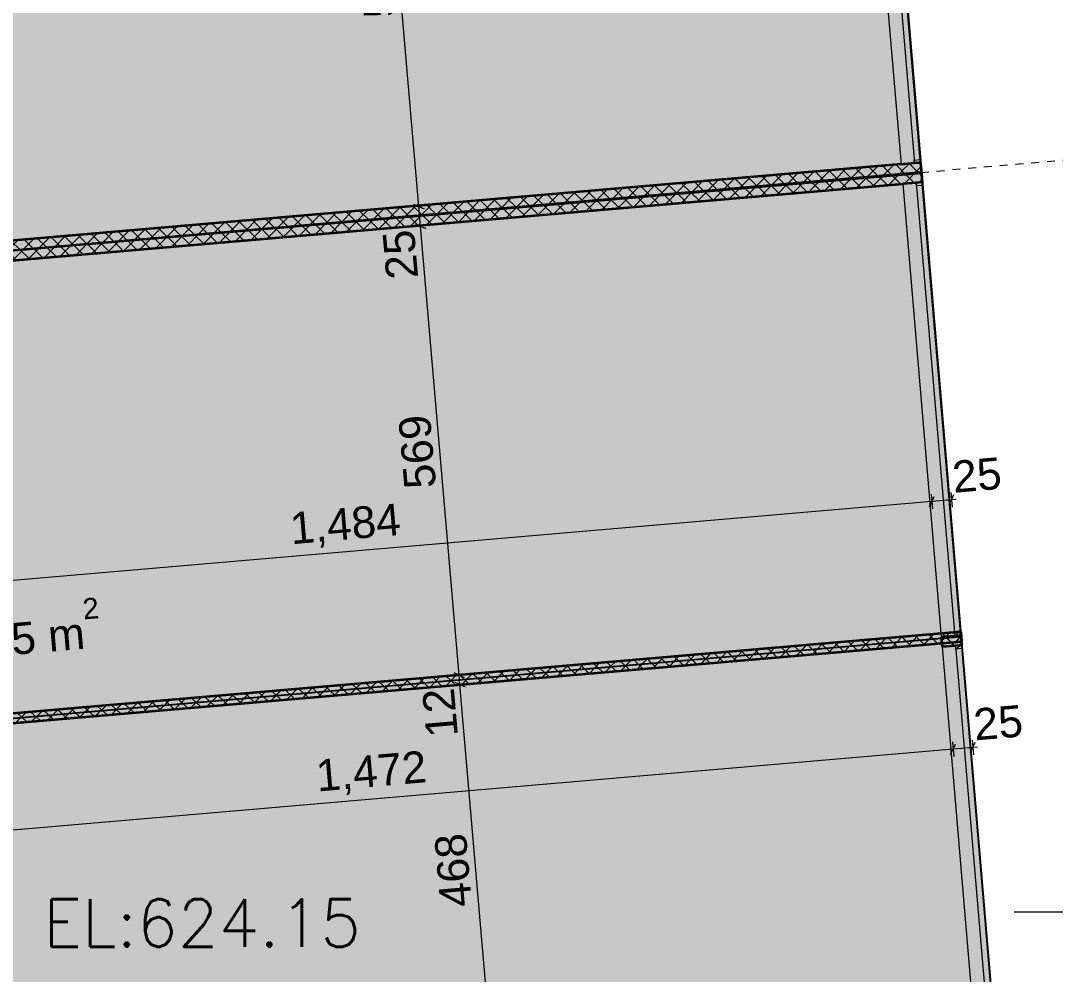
# Model space of a CAD drawing. Header units: metres. Extents: x 7516628 to 7516777, y 4692096 to 4692450.
# Drawn here: x 7516715.43 to 7516728.5, y 4692240.54 to 4692252.58 of the extents above; entities that cross this region are included whole.
import ezdxf

# ---------------------------------------------------------------- set-up
doc = ezdxf.new("R2010")
doc.units = ezdxf.units.M
doc.linetypes.add('HIDDEN', pattern=[0.375, 0.25, -0.125])
for name, color, linetype, lineweight in [('2D Drafting - General_Pen_No__1', 7, 'Continuous', 0), ('New_2D Drafting - General_Pen_No__102', 254, 'Continuous', 0), ('New_2D Drafting - General_Pen_No__2', 8, 'Continuous', 0), ('New_2D Drafting - General_Pen_No__68', 20, 'Continuous', 0), ('New_Archicad Windows_Pen_No__103', 31, 'Continuous', 0), ('New_Archicad Windows_Pen_No__82', 253, 'Continuous', 0), ('New_Dimensioning - General', 7, 'Continuous', 0), ('New_Dimensioning - General_Pen_No__1', 7, 'Continuous', 0), ('New_Dimensioning - General_Pen_No__142', 8, 'Continuous', 0), ('New_Dimensioning - General_Pen_No__161', 251, 'Continuous', 0), ('New_Drawing & Figure_Pen_No__50', 134, 'Continuous', 0), ('New_Drawing & Figure_Pen_No__58', 12, 'Continuous', 0), ('New_Structural - Bearing', 7, 'Continuous', 0), ('New_Structural - Bearing_Pen_No__102', 254, 'Continuous', 0), ('New_Structural - Bearing_Pen_No__181', 254, 'Continuous', 0), ('New_Structural - Bearing_Pen_No__184', 254, 'Continuous', 0), ('New_Structural - Bearing_Pen_No__22', 8, 'Continuous', 0), ('niveleta lartesite', 5, 'Continuous', 0), ('projekt', 7, 'Continuous', 0)]:
    doc.layers.add(name, color=color, linetype=linetype, lineweight=lineweight)
doc.styles.add('GENERATED_STYLE_1', font='arial.ttf')
doc.styles.get("Standard").update_dxf_attribs({"font": 'simplex.shx'})
doc.dimstyles.new('GENERATED_STYLE__1', dxfattribs={"dimtxt": 400, "dimasz": 95, "dimexe": 0.18, "dimexo": 100000, "dimgap": 0, "dimtad": 1, "dimdec": 0, "dimlfac": 0.1, "dimzin": 0, "dimdsep": 46, "dimtxsty": 'GENERATED_STYLE_1', "dimblk": 'ARROWHEAD_2', "dimblk1": 'ARROWHEAD_2', "dimblk2": 'ARROWHEAD_2', "dimcen": 0.09, "dimclrd": 251, "dimclre": 251, "dimclrt": 7, "dimadec": 0, "dimazin": 0, "dimtfac": 1, "dimtdec": 4, "dimtmove": 0, "dimatfit": 3, "dimfxl": 1, "dimtolj": 1, "dimtzin": 0, "dimarcsym": 0})
pattern_1 = [(44.99999999999998, (0, 0), (-91.92387818248316, 91.92387818248324), []), (135.0000000000001, (0, 0), (91.9238781824829, 91.92387818248349), [])]
pattern_2 = [(44.99999999999998, (0, 0), (-176.7766952966368, 176.7766952966369), []), (44.99999999999998, (-35.35533905932736, 35.35533905932739), (-176.7766952966368, 176.7766952966369), []), (44.99999999999998, (-70.71067811865473, 70.71067811865478), (-176.7766952966368, 176.7766952966369), [])]

# ---------------------------------------------------------------- blocks, each defined once
blk = doc.blocks.new('Slab_31', base_point=(-3863.257726067821, -46951.26156539229))
at = {"layer": 'New_Structural - Bearing_Pen_No__181', "color": 254, "linetype": 'Continuous', "lineweight": 0, "flags": 128}
blk.add_lwpolyline([(-3863.257726067821, -46951.26156539229), (-23791.6893708756, -48648.32431564138), (-19548.63263606421, -98467.96358315441), (377.9263670328498, -96755.52447032201), (-3192.941559095743, -54822.7878604257), (-3600.221372978922, -50040.09806350222)], close=True, dxfattribs=at)
blk = doc.blocks.new('Slab_35', base_point=(-22076.12423998126, 78576.49033854387))
at = {"layer": 'New_Structural - Bearing_Pen_No__184', "color": 254, "linetype": 'Continuous', "lineweight": 0, "flags": 128}
blk.add_lwpolyline([(-22076.12423998126, 78576.49033854387), (-46303.63800945178, 74554.77856824246), (-45594.77753155443, 72138.23779881523), (-25759.95144974149, 75430.77347846248), (-17611.85185514205, 45682.63673964111), (-7877.09251520846, 10141.71721589582), (-11542.09914180956, 9137.861435929606), (-8828.899790343712, -767.8379691656118), (-6016.712207689124, -26229.73658027559), (-4312.456942216158, -41660.27721866157), (379.2418893517606, -96770.96442558194), (-19548.6329040541, -98467.96360597546), (-19555.13085424627, -98391.65813141585), (-19753.14066366718, -98423.51140641085), (-19721.56030660335, -98794.46769330432), (404.927579019386, -97072.67944604837), (412.0980510651861, -97156.90685625123), (8022.656437035948, -96505.83598593903), (-9.094947e-10, 0), (-2952.555899401886, 11490.56185632594), (-19643.20814535404, 76446.13885095759), (-19811.53685661957, 77101.22940127758, 0.388950843474932)], format="xyb", close=True, dxfattribs=at)
blk = doc.blocks.new('Storefront Window with Transom 2 27_23')
at = {"layer": 'New_Archicad Windows_Pen_No__103', "linetype": 'Continuous', "lineweight": 13}
h = blk.add_hatch(dxfattribs=at)
h.set_pattern_fill('ALUMINIUM', color=31, style=0, pattern_type=2)
h.set_pattern_definition(pattern_2)
h.paths.add_polyline_path([(-2872.497438355448, 0), (-2872.497438355448, -80), (-2832.497438355448, -80), (-2832.497438355448, 0)])
h = blk.add_hatch(dxfattribs=at)
h.set_pattern_fill('ALUMINIUM', color=31, style=0, pattern_type=2)
h.set_pattern_definition(pattern_2)
h.paths.add_polyline_path([(2832.497438355448, 0), (2832.497438355448, -80), (2872.497438355448, -80), (2872.497438355448, 0)])
at = {"layer": 'New_Archicad Windows_Pen_No__82', "color": 253, "linetype": 'Continuous', "lineweight": 20}
for p, q in [((-2872.497438355448, 170), (2872.497438355448, 170)), ((-2872.497438355448, 0), (-2872.497438355448, 170)), ((2872.497438355448, 0), (2872.497438355448, 170)), ((-2872.497438355448, 0), (2872.497438355448, 0)), ((-2872.497438355448, 0), (-2872.497438355448, -80)), ((-2832.497438355448, 0), (-2872.497438355448, 0)), ((-2872.497438355448, -80), (-2872.497438355448, 0)), ((-2872.497438355448, -80), (-2872.497438355448, 0)), ((-2832.497438355448, -80), (-2832.497438355448, 0)), ((2832.497438355448, 0), (2832.497438355448, -80)), ((2872.497438355448, 0), (2832.497438355448, 0)), ((2872.497438355448, -80), (2872.497438355448, 0)), ((2872.497438355448, -80), (2872.497438355448, 0)), ((2872.497438355448, -80), (2872.497438355448, 0)), ((-2872.497438355448, -80), (2872.497438355448, -80)), ((-2872.497438355448, -80), (2872.497438355448, -80)), ((-2872.497438355448, -80), (-2832.497438355448, -80)), ((2832.497438355448, -80), (2872.497438355448, -80))]:
    blk.add_line(p, q, dxfattribs=at)
blk = doc.blocks.new('Storefront Window with Transom 2 27_24')
at = {"layer": 'New_Archicad Windows_Pen_No__103', "linetype": 'Continuous', "lineweight": 13}
h = blk.add_hatch(dxfattribs=at)
h.set_pattern_fill('ALUMINIUM', color=31, style=0, pattern_type=2)
h.set_pattern_definition(pattern_2)
h.paths.add_polyline_path([(-2872.499999130518, 0), (-2872.499999130518, -80), (-2832.499999130518, -80), (-2832.499999130518, 0)])
h = blk.add_hatch(dxfattribs=at)
h.set_pattern_fill('ALUMINIUM', color=31, style=0, pattern_type=2)
h.set_pattern_definition(pattern_2)
h.paths.add_polyline_path([(2832.499999130518, 0), (2832.499999130518, -80), (2872.499999130518, -80), (2872.499999130518, 0)])
at = {"layer": 'New_Archicad Windows_Pen_No__82', "color": 253, "linetype": 'Continuous', "lineweight": 20}
for p, q in [((-2872.499999130518, 170), (2872.499999130518, 170)), ((-2872.499999130518, 0), (-2872.499999130518, 170)), ((2872.499999130518, 0), (2872.499999130518, 170)), ((-2872.499999130518, 0), (2872.499999130518, 0)), ((-2872.499999130518, 0), (-2872.499999130518, -80)), ((-2832.499999130518, 0), (-2872.499999130518, 0)), ((-2872.499999130518, -80), (-2872.499999130518, 0)), ((-2872.499999130518, -80), (-2872.499999130518, 0)), ((-2832.499999130518, -80), (-2832.499999130518, 0)), ((2832.499999130518, 0), (2832.499999130518, -80)), ((2872.499999130518, 0), (2832.499999130518, 0)), ((2872.499999130518, -80), (2872.499999130518, 0)), ((2872.499999130518, -80), (2872.499999130518, 0)), ((2872.499999130518, -80), (2872.499999130518, 0)), ((-2872.499999130518, -80), (2872.499999130518, -80)), ((-2872.499999130518, -80), (2872.499999130518, -80)), ((-2872.499999130518, -80), (-2832.499999130518, -80)), ((2832.499999130518, -80), (2872.499999130518, -80))]:
    blk.add_line(p, q, dxfattribs=at)
blk = doc.blocks.new('Storefront Window with Transom 2 27_25')
at = {"layer": 'New_Archicad Windows_Pen_No__103', "linetype": 'Continuous', "lineweight": 13}
h = blk.add_hatch(dxfattribs=at)
h.set_pattern_fill('ALUMINIUM', color=31, style=0, pattern_type=2)
h.set_pattern_definition(pattern_2)
h.paths.add_polyline_path([(-2314.900129099319, 0), (-2314.900129099319, -80), (-2274.900129099319, -80), (-2274.900129099319, 0)])
h = blk.add_hatch(dxfattribs=at)
h.set_pattern_fill('ALUMINIUM', color=31, style=0, pattern_type=2)
h.set_pattern_definition(pattern_2)
h.paths.add_polyline_path([(2274.900129099319, 0), (2274.900129099319, -80), (2314.900129099319, -80), (2314.900129099319, 0)])
at = {"layer": 'New_Archicad Windows_Pen_No__82', "color": 253, "linetype": 'Continuous', "lineweight": 20}
for p, q in [((-2314.900129099319, 170), (2314.900129099319, 170)), ((-2314.900129099319, 0), (-2314.900129099319, 170)), ((2314.900129099319, 0), (2314.900129099319, 170)), ((-2314.900129099319, 0), (2314.900129099319, 0)), ((-2314.900129099319, 0), (-2314.900129099319, -80)), ((-2274.900129099319, 0), (-2314.900129099319, 0)), ((-2314.900129099319, -80), (-2314.900129099319, 0)), ((-2314.900129099319, -80), (-2314.900129099319, 0)), ((-2274.900129099319, -80), (-2274.900129099319, 0)), ((2274.900129099319, 0), (2274.900129099319, -80)), ((2314.900129099319, 0), (2274.900129099319, 0)), ((2314.900129099319, -80), (2314.900129099319, 0)), ((2314.900129099319, -80), (2314.900129099319, 0)), ((2314.900129099319, -80), (2314.900129099319, 0)), ((-2314.900129099319, -80), (2314.900129099319, -80)), ((-2314.900129099319, -80), (2314.900129099319, -80)), ((-2314.900129099319, -80), (-2274.900129099319, -80)), ((2274.900129099319, -80), (2314.900129099319, -80))]:
    blk.add_line(p, q, dxfattribs=at)
blk = doc.blocks.new('Wall_24', base_point=(-3863.345438544469, -46935.7316789857))
at = {"layer": 'New_Structural - Bearing_Pen_No__102', "linetype": 'Continuous', "lineweight": 13}
h = blk.add_hatch(dxfattribs=at)
h.set_pattern_fill('CONCRETE_BLOCK', color=254, style=0, pattern_type=2)
h.set_pattern_definition(pattern_1)
h.paths.add_polyline_path([(-1047.219974471596, -80015.14620619795), (-1296.318909664998, -80036.3524501003), (-1275.440860011308, -80281.59622682491), (-1026.341675050594, -80260.38998292258)])
h = blk.add_hatch(dxfattribs=at)
h.set_pattern_fill('CONCRETE_BLOCK', color=254, style=0, pattern_type=2)
h.set_pattern_definition(pattern_1)
h.paths.add_polyline_path([(-539.0196873065181, -85984.68388332256), (-788.1186077136384, -86005.89044983388), (-777.6108480835826, -86129.31839191467), (-528.5119276764622, -86108.11198621755)])
at = {"layer": 'New_Structural - Bearing_Pen_No__22', "color": 8, "linetype": 'Continuous', "lineweight": 35}
for p, q in [((-1126.931618927478, -80021.93224089647), (-1296.318909664998, -80036.3525646308)), ((-1047.219952698057, -80015.14620619795), (-1126.931618927478, -80021.93224089647)), ((-1106.05346277796, -80267.1759934582), (-1275.440753515481, -80281.59631719255)), ((-1026.341796548539, -80260.3899587597), (-1106.05346277796, -80267.1759934582)), ((-539.01967990952, -85984.68398812733), (-618.7313461389411, -85991.47002282583)), ((-618.7313461389411, -85991.47002282583), (-788.1186368764614, -86005.89034656016)), ((-608.2236375795057, -86114.89806213573), (-777.6109283170257, -86129.31838587006)), ((-528.5119713500844, -86108.11202743724), (-608.2236375795057, -86114.89806213573))]:
    blk.add_line(p, q, dxfattribs=at)
at = {"layer": 'New_Structural - Bearing_Pen_No__22', "color": 8, "linetype": 'Continuous', "lineweight": 35, "flags": 128}
for points in [[(-1026.341796548528, -80260.3899587597), (-1047.219952698046, -80015.14620619795)], [(-528.5119713500706, -86108.11202743724), (-539.0196799095061, -85984.68398812733)], [(-788.1186368764478, -86005.89034656016), (-777.6109283170122, -86129.31838587006)]]:
    blk.add_lwpolyline(points, dxfattribs=at)
at = {"layer": 'New_Archicad Windows_Pen_No__82', "color": 253, "linetype": 'Continuous', "lineweight": 20, "xscale": -0.9999999999999998, "zscale": 1000, "rotation": 94.86598670525957}
for name, p in [('Storefront Window with Transom 2 27_23', (-1370.592460028121, -77159.78777775825)), ('Storefront Window with Transom 2 27_24', (-862.3924044584383, -83129.323008142)), ('Storefront Window with Transom 2 27_25', (-411.8612300839148, -88421.45489270086))]:
    blk.add_blockref(name, p, dxfattribs=at)
blk = doc.blocks.new('Wall_40', base_point=(-1036.961931843904, -80135.64130692))
at = {"layer": 'New_Structural - Bearing_Pen_No__102', "linetype": 'Continuous', "lineweight": 13}
h = blk.add_hatch(dxfattribs=at)
h.set_pattern_fill('CONCRETE_BLOCK', color=254, style=0, pattern_type=2)
h.set_pattern_definition(pattern_1)
h.paths.add_polyline_path([(-1296.647118724422, -80032.49728063038), (-20726.01276807379, -81702.2089565706), (-20704.8002703185, -81951.30746611688), (-1275.440753515472, -80281.59631719255)])
at = {"layer": 'New_Structural - Bearing_Pen_No__22', "color": 8, "linetype": 'Continuous', "lineweight": 35, "flags": 128}
for points in [[(-1296.647118724422, -80032.49728063038), (-20726.01276807379, -81702.2089565706)], [(-20704.8002703185, -81951.30746611688), (-1275.440753515472, -80281.59631719255)]]:
    blk.add_lwpolyline(points, dxfattribs=at)
blk = doc.blocks.new('Wall_63', base_point=(-537.8995487214596, -85998.31274016645))
at = {"layer": 'New_Structural - Bearing_Pen_No__102', "linetype": 'Continuous', "lineweight": 13}
h = blk.add_hatch(dxfattribs=at)
h.set_pattern_fill('CONCRETE_BLOCK', color=254, style=0, pattern_type=2)
h.set_pattern_definition(pattern_1)
h.paths.add_polyline_path([(-543.0368726103457, -85938.53307215223), (-15428.39374367734, -87217.74377160765), (-15418.21166168032, -87337.31115277755), (-532.762232285048, -86058.09246267503)])
at = {"layer": 'New_Structural - Bearing_Pen_No__22', "color": 8, "linetype": 'Continuous', "lineweight": 35, "flags": 128}
for points in [[(-543.0368651578706, -85938.53307824174), (-15547.95310341291, -87228.0185041521)], [(-543.0368651578706, -85938.53307824174), (-532.7622322850486, -86058.09240209118)], [(-15418.21174475481, -87337.31115277755), (-532.762232285048, -86058.09240209118)]]:
    blk.add_lwpolyline(points, dxfattribs=at)
blk = doc.blocks.new('*D710')
at = {"layer": 'New_Dimensioning - General_Pen_No__142', "color": 8, "linetype": 'Continuous', "lineweight": 13}
for p, q in [((-6934.207574373812, -86571.99942136124), (-6803.487383604502, -86633.20040339416)), ((-6533.49700941062, -91234.81168913974), (-6402.776818641311, -91296.01267117268))]:
    blk.add_line(p, q, dxfattribs=at)
at = {"layer": 'New_Dimensioning - General_Pen_No__161', "color": 251, "linetype": 'Continuous', "lineweight": 13}
for p, q in [((-6775.441757231803, -86594.5728554458), (-6962.253200746509, -86610.62696930963)), ((-6468.136914025966, -91265.41218015621), (-6868.847478989156, -86602.59991237771)), ((-6374.731192268612, -91257.38512322429), (-6561.542635783318, -91273.4392370881)), ((-6457.723405586702, -91386.58751004966), (-6468.136914025966, -91265.41218015621))]:
    blk.add_line(p, q, dxfattribs=at)
at = {"layer": 'New_Dimensioning - General_Pen_No__1', "color": 7, "lineweight": 13, "char_height": 400, "attachment_point": 7, "rotation": 94.91178982775023, "style": 'GENERATED_STYLE_1'}
for s, insert in [('\\A1;12', (-6893.215806882121, -87253.38125119462)), ('\\A1;468', (-6709.014901406515, -89396.80924358222))]:
    blk.add_mtext(s, dxfattribs=dict(at, insert=insert))
blk = doc.blocks.new('ARROWHEAD_2')
at = {"color": 0, "linetype": 'Continuous', "lineweight": 0}
for p, q in [((0, 0), (-1, 0)), ((-0.3781315, -0.6550000000000001), (0.3781315, 0.6550000000000001))]:
    blk.add_line(p, q, dxfattribs=at)
blk = doc.blocks.new('*D711')
at = {"layer": 'New_Dimensioning - General_Pen_No__142', "color": 8, "linetype": 'Continuous', "lineweight": 13}
for p, q in [((-6944.482207246631, -86452.44009751182), (-6813.762016477324, -86513.6410795448)), ((-6934.207574373812, -86571.99942136124), (-6803.487383604502, -86633.20040339416))]:
    blk.add_line(p, q, dxfattribs=at)
at = {"layer": 'New_Dimensioning - General_Pen_No__161', "color": 251, "linetype": 'Continuous', "lineweight": 13}
for p, q in [((-6785.716390104624, -86475.01353159641), (-6972.527833619331, -86491.0676454602)), ((-6868.847478989156, -86602.59991237771), (-6879.122111861978, -86483.04058852831)), ((-6775.441757231803, -86594.5728554458), (-6962.253200746509, -86610.62696930963)), ((-6468.136914025966, -91265.41218015621), (-6868.847478989156, -86602.59991237771))]:
    blk.add_line(p, q, dxfattribs=at)
blk = doc.blocks.new('*D712')
at = {"layer": 'New_Dimensioning - General_Pen_No__142', "color": 8, "linetype": 'Continuous', "lineweight": 13}
for p, q in [((-7431.5260804089, -80785.02240180924), (-7300.805889639589, -80846.22338384217)), ((-6944.482207246631, -86452.44009751182), (-6813.762016477324, -86513.6410795448))]:
    blk.add_line(p, q, dxfattribs=at)
at = {"layer": 'New_Dimensioning - General_Pen_No__161', "color": 251, "linetype": 'Continuous', "lineweight": 13}
for p, q in [((-7272.760263266892, -80807.59583589384), (-7459.571706781598, -80823.64994975762)), ((-6879.122111861978, -86483.04058852831), (-7366.165985024245, -80815.62289282572)), ((-6785.716390104624, -86475.01353159641), (-6972.527833619331, -86491.0676454602)), ((-6868.847478989156, -86602.59991237771), (-6879.122111861978, -86483.04058852831))]:
    blk.add_line(p, q, dxfattribs=at)
at = {"layer": 'New_Dimensioning - General_Pen_No__1', "color": 7, "lineweight": 13, "char_height": 400, "attachment_point": 7, "rotation": 94.91178982775023, "style": 'GENERATED_STYLE_1'}
for s, insert in [('\\A1;25', (-7390.53431291721, -81466.40423164263)), ('\\A1;569', (-7163.166753342065, -84112.13493799229))]:
    blk.add_mtext(s, dxfattribs=dict(at, insert=insert))
blk = doc.blocks.new('*D713')
at = {"layer": 'New_Dimensioning - General_Pen_No__142', "color": 8, "linetype": 'Continuous', "lineweight": 13}
for p, q in [((-7452.931571985542, -80535.9404023602), (-7322.211381216233, -80597.14138439312)), ((-7431.5260804089, -80785.02240180924), (-7300.805889639589, -80846.22338384217))]:
    blk.add_line(p, q, dxfattribs=at)
at = {"layer": 'New_Dimensioning - General_Pen_No__161', "color": 251, "linetype": 'Continuous', "lineweight": 13}
for p, q in [((-7387.571476600887, -80566.54089337666), (-7879.469759897131, -74842.63553524467)), ((-7294.165754843534, -80558.51383644476), (-7480.977198358241, -80574.56795030853)), ((-7366.165985024245, -80815.62289282572), (-7387.571476600887, -80566.54089337666)), ((-7272.760263266892, -80807.59583589384), (-7459.571706781598, -80823.64994975762)), ((-6879.122111861978, -86483.04058852831), (-7366.165985024245, -80815.62289282572))]:
    blk.add_line(p, q, dxfattribs=at)
blk = doc.blocks.new('*D714')
at = {"layer": 'New_Dimensioning - General_Pen_No__142', "color": 8, "linetype": 'Continuous', "lineweight": 13}
for p, q in [((-7944.829855281785, -74812.03504422819), (-7814.109664512476, -74873.23602626113)), ((-7452.931571985542, -80535.9404023602), (-7322.211381216233, -80597.14138439312))]:
    blk.add_line(p, q, dxfattribs=at)
at = {"layer": 'New_Dimensioning - General_Pen_No__161', "color": 251, "linetype": 'Continuous', "lineweight": 13}
for p, q in [((-7786.064038139777, -74834.60847831277), (-7972.875481654483, -74850.66259217657)), ((-7387.571476600887, -80566.54089337666), (-7879.469759897131, -74842.63553524467)), ((-7294.165754843534, -80558.51383644476), (-7480.977198358241, -80574.56795030853))]:
    blk.add_line(p, q, dxfattribs=at)
at = {"layer": 'New_Dimensioning - General_Pen_No__1', "color": 7, "lineweight": 13, "char_height": 400, "attachment_point": 7, "rotation": 94.91178982775023, "style": 'GENERATED_STYLE_1'}
for s, insert in [('\\A1;12', (-7903.838087790093, -75493.41687406159)), ('\\A1;575', (-7674.043323147962, -78167.39141162595))]:
    blk.add_mtext(s, dxfattribs=dict(at, insert=insert))
blk = doc.blocks.new('*D873')
at = {"layer": 'New_Dimensioning - General_Pen_No__142', "color": 8, "linetype": 'Continuous', "lineweight": 13}
for p, q in [((-670.6010420169159, -87484.86782359623), (-609.4000599839615, -87354.14763282693)), ((-421.5192018849308, -87463.46234571093), (-360.3182198519753, -87332.74215494162))]:
    blk.add_line(p, q, dxfattribs=at)
at = {"layer": 'New_Dimensioning - General_Pen_No__161', "color": 251, "linetype": 'Continuous', "lineweight": 13}
for p, q in [((-648.0276079323309, -87326.10200645424), (-631.9734940685462, -87512.91344996892)), ((-390.9187108684531, -87398.10225032626), (-640.0005510004383, -87419.5077282116)), ((-398.9457678003454, -87304.69652856891), (-382.8916539365608, -87491.50797208361)), ((-330.0181802826585, -87392.86860920666), (-390.9187108684531, -87398.10225032626))]:
    blk.add_line(p, q, dxfattribs=at)
at = {"layer": 'New_Dimensioning - General_Pen_No__1', "color": 7, "lineweight": 13, "insert": (-361.776141727372, -87315.30294180545), "char_height": 400, "attachment_point": 7, "rotation": 4.91178982775022, "style": 'GENERATED_STYLE_1'}
blk.add_mtext('\\A1;25', dxfattribs=at)
blk = doc.blocks.new('*D874')
at = {"layer": 'New_Dimensioning - General_Pen_No__142', "color": 8, "linetype": 'Continuous', "lineweight": 13}
for p, q in [((-670.6010420169159, -87484.86782359623), (-609.4000599839615, -87354.14763282693)), ((-15333.45945942947, -88744.95764557313), (-15272.25847739652, -88614.2374548038))]:
    blk.add_line(p, q, dxfattribs=at)
at = {"layer": 'New_Dimensioning - General_Pen_No__161', "color": 251, "linetype": 'Continuous', "lineweight": 13}
for p, q in [((-640.0005510004387, -87419.5077282116), (-15302.85896841299, -88679.59755018848)), ((-648.0276079323309, -87326.10200645424), (-631.9734940685462, -87512.91344996892)), ((-15310.88602534488, -88586.19182843113), (-15294.8319114811, -88773.00327194582)), ((-15302.85896841299, -88679.59755018848), (-15422.32569419827, -88689.86422541246))]:
    blk.add_line(p, q, dxfattribs=at)
at = {"layer": 'New_Dimensioning - General_Pen_No__1', "color": 7, "lineweight": 13, "char_height": 400, "attachment_point": 7, "rotation": 4.91178982775022, "style": 'GENERATED_STYLE_1'}
for s, insert in [('\\A1;1,472', (-8662.142977495705, -88028.61595831838)), ('\\A1;12', (-15273.71639927191, -88596.79824166765))]:
    blk.add_mtext(s, dxfattribs=dict(at, insert=insert))
blk = doc.blocks.new('*D878')
at = {"layer": 'New_Dimensioning - General_Pen_No__142', "color": 8, "linetype": 'Continuous', "lineweight": 13}
for p, q in [((-939.3295248483632, -84357.84653689), (-878.1285428154087, -84227.12634612071)), ((-690.247684716376, -84336.44105900469), (-629.0467026834207, -84205.7208682354))]:
    blk.add_line(p, q, dxfattribs=at)
at = {"layer": 'New_Dimensioning - General_Pen_No__161', "color": 251, "linetype": 'Continuous', "lineweight": 13}
for p, q in [((-659.6471936998985, -84271.08096362004), (-908.7290338318855, -84292.48644150536)), ((-667.6742506317908, -84177.67524186269), (-651.6201367680061, -84364.48668537739)), ((-598.7466631141039, -84265.84732250043), (-659.6471936998985, -84271.08096362004))]:
    blk.add_line(p, q, dxfattribs=at)
at = {"layer": 'New_Dimensioning - General_Pen_No__1', "color": 7, "lineweight": 13, "insert": (-630.5046245588173, -84188.28165509923), "char_height": 400, "attachment_point": 7, "rotation": 4.91178982775022, "style": 'GENERATED_STYLE_1'}
blk.add_mtext('\\A1;25', dxfattribs=at)
blk = doc.blocks.new('*D879')
at = {"layer": 'New_Dimensioning - General_Pen_No__142', "color": 8, "linetype": 'Continuous', "lineweight": 13}
for p, q in [((-939.3295248483632, -84357.84653689), (-878.1285428154087, -84227.12634612071)), ((-15721.65466804619, -85628.20303409088), (-15660.45368601324, -85497.48284332157))]:
    blk.add_line(p, q, dxfattribs=at)
at = {"layer": 'New_Dimensioning - General_Pen_No__161', "color": 251, "linetype": 'Continuous', "lineweight": 13}
for p, q in [((-916.7560907637779, -84199.08071974802), (-900.7019768999933, -84385.89216326272)), ((-659.6471936998985, -84271.08096362004), (-908.7290338318855, -84292.48644150536)), ((-908.7290338318858, -84292.48644150536), (-15691.05417702972, -85562.84293870624)), ((-15691.05417702972, -85562.84293870624), (-20339.87448484234, -85962.35106920266)), ((-15699.08123396161, -85469.43721694889), (-15683.02712009782, -85656.24866046359))]:
    blk.add_line(p, q, dxfattribs=at)
at = {"layer": 'New_Dimensioning - General_Pen_No__1', "color": 7, "lineweight": 13, "insert": (-8990.60482321979, -84906.72800922413), "char_height": 400, "attachment_point": 7, "rotation": 4.91178982775022, "style": 'GENERATED_STYLE_1'}
blk.add_mtext('\\A1;1,484', dxfattribs=at)
blk = doc.blocks.new('A$C11597C86')
at = {"layer": 'New_2D Drafting - General_Pen_No__102', "linetype": 'Continuous', "lineweight": 0}
for points in [[(103660.3634926026, -60931.61507322566), (123588.2382748836, -59234.61576216277), (125001.8387009992, -75834.53545580183), (105073.9639187183, -77531.5347668647)], [(105073.9639187182, -77531.53476686472), (125001.8387009991, -75834.53545580183), (126415.8206041041, -92438.9430689646), (106489.2613441439, -94151.38233528718)]]:
    blk.add_hatch(color=7, dxfattribs=at).paths.add_polyline_path(points)
at = {"layer": 'New_2D Drafting - General_Pen_No__2', "color": 8, "linetype": 'Continuous', "lineweight": 15, "flags": 128}
for points in [[(103660.3634926026, -60931.61507322566), (123588.2382748836, -59234.61576216277), (125001.8387009992, -75834.53545580183), (105073.9639187183, -77531.5347668647)], [(105073.9639187182, -77531.53476686472), (125001.8387009991, -75834.53545580183), (126415.8206041041, -92438.9430689646), (106489.2613441439, -94151.38233528718)]]:
    blk.add_lwpolyline(points, close=True, dxfattribs=at)
at = {"layer": 'New_2D Drafting - General_Pen_No__68', "color": 20, "linetype": 'HIDDEN', "lineweight": 20}
blk.add_line((105064.7931232265, -77532.32244671356), (131393.8267704448, -75269.67035140668), dxfattribs=at)
at = {"layer": 'New_Drawing & Figure_Pen_No__50', "color": 134, "linetype": 'Continuous', "lineweight": 25, "flags": 128}
for points in [[(105073.405718426, -77531.58230156275), (125000.9323052273, -75819.05990556256), (124498.678405268, -69925.92058285605), (109552.7723185577, -71198.67006615395), (109145.4924839017, -66415.980118406), (124091.398570613, -65143.23063510901), (123588.2382748833, -59234.61576216281), (103659.8052923108, -60931.6626079233)], [(106488.7031438523, -94151.42986998524), (126415.8206041041, -92438.9430689646), (125912.2788313832, -86525.8402764954), (125908.1868922889, -86469.69025845766), (110962.5823039384, -87754.07858772825), (110554.8504104659, -82966.08011013546), (125500.0345123383, -81681.72791643323), (125000.9323052273, -75819.05990556256), (105073.405718426, -77531.5823015627)]]:
    blk.add_lwpolyline(points, close=True, dxfattribs=at)
at = {"layer": 'New_Drawing & Figure_Pen_No__58', "color": 12, "linetype": 'Continuous', "lineweight": 25, "flags": 128}
blk.add_lwpolyline([(114495.7950952617, 13454.44283728703), (117208.9944467275, 3548.743432192043), (121725.4372948551, -37343.69581730415), (137650.1284157035, -224401.8812631715)], dxfattribs=at)
at = {"layer": 'New_Structural - Bearing', "color": 254, "linetype": 'Continuous', "lineweight": 0}
for name, p in [('Slab_35', (103961.76999709, 82893.0717399013)), ('Slab_31', (122174.6365110034, -42634.68016403486))]:
    blk.add_blockref(name, p, dxfattribs=at)
at = {"layer": 'New_Structural - Bearing', "color": 8, "lineweight": 35}
for name, p in [('Wall_24', (122174.5487985268, -42619.15027762827)), ('Wall_40', (125000.9323052273, -75819.05990556256)), ('Wall_63', (125499.9946883498, -81681.73133880903))]:
    blk.add_blockref(name, p, dxfattribs=at)
at = {"layer": '2D Drafting - General_Pen_No__1', "color": 7, "lineweight": 13, "insert": (111816.0431867655, -82063.03104079538), "char_height": 400, "attachment_point": 7, "rotation": 4.867397360831528, "style": 'GENERATED_STYLE_1'}
blk.add_mtext('{\\fArial|b0|i0|c0|p0;333.445 m{\\H0.66x;\\S2^  ;}}', dxfattribs=at)
at = {"layer": 'New_Dimensioning - General', "color": 251, "linetype": 'Continuous', "lineweight": 13}
for base, p1, p2, angle, picture, middle, turn in [((110346.8400600416, -81246.26153734881), (122433.8998020538, -48612.82735657929), (110489.9411336583, -82911.43710279468), 184.9117898277761, '*D879', (117697.7424340648, -80333.51111516054), 4.91178982775022), ((110735.0352686583, -84363.01614883106), (122433.8998020538, -48612.82735657929), (110619.6824923165, -83020.72975142008), 184.9117898277761, '*D874', (118026.2042797889, -83455.39906425474), 4.91178982775022), ((125397.8936860708, -83102.92632685415), (122682.9992877471, -48591.62720879354), (122433.8998020538, -48612.82735657929), 184.9117898277761, '*D873', (125962.2878164012, -82773.39165436474), 4.91178982775022), ((125129.1652032394, -79975.90504014793), (122682.9992877471, -48591.62720879354), (122433.8998020538, -48612.82735657929), 184.9117898277761, '*D878', (125693.5593335698, -79646.37036765851), 4.91178982775022), ((118158.4244771741, -70526.05413388724), (118650.3227604704, -76249.95949201923), (118158.4244771741, -70526.05413388724), 94.9117898280608, '*D714', (118125.488856598, -73412.99325702307), 94.91178982775023), ((118650.3227604704, -76249.95949201923), (118671.728252047, -76499.04149146829), (118650.3227604704, -76249.95949201923), 94.9117898280608, '*D713', (118422.0300380708, -76863.65310922785), 94.91178982775023), ((118671.728252047, -76499.04149146829), (119158.7721252093, -82166.45918717087), (118671.728252047, -76499.04149146829), 94.9117898280608, '*D712', (118636.3654264039, -79357.73678338942), 94.91178982775023), ((119158.7721252093, -82166.45918717087), (119169.0467580821, -82286.01851102029), (119158.7721252093, -82166.45918717087), 94.9117898280608, '*D711', (118919.3485441059, -82650.63012877984), 94.91178982775023), ((119169.0467580821, -82286.01851102029), (125902.1070807123, -86404.64428721005), (119169.0467580821, -82286.01851102029), 94.9117898280608, '*D710', (119090.5172783395, -84642.41108897937), 94.91178982775023)]:
    dim = blk.add_linear_dim(base=base, p1=p1, p2=p2, angle=angle, dimstyle='GENERATED_STYLE__1', dxfattribs=at)
    dim.commit()
    dim.dimension.update_dxf_attribs({"geometry": picture, "text_midpoint": middle, "dimtype": 128, "text_rotation": turn, "insert": (126037.8942370713, 4316.581401357427)})

msp = doc.modelspace()

# ---------------------------------------------------------------- block references
at = {"layer": 'projekt', "xscale": 0.001, "yscale": 0.001, "zscale": 0.001}
msp.add_blockref('A$C11597C86', (7516601.810596049, 4692326.488235551), dxfattribs=at)

# ---------------------------------------------------------------- next in the draw order: linework, layer by layer
at = {"layer": 'niveleta lartesite', "color": 5, "linetype": 'Continuous', "lineweight": 0}
msp.add_line((7516727.981241613, 4692241.331632496, 624.1469999999999), (7516730.481241612, 4692241.331632496, 624.1469999999999), dxfattribs=at)

# ---------------------------------------------------------------- next in the draw order: texts
at = {"layer": 'niveleta lartesite', "color": 5, "linetype": 'Continuous', "lineweight": 0, "insert": (7516715.718488646, 4692241.191419472, 624.1469999999999), "char_height": 0.6, "attachment_point": 4}
msp.add_mtext('EL:624.15', dxfattribs=at)

doc.saveas('drawing.dxf')
